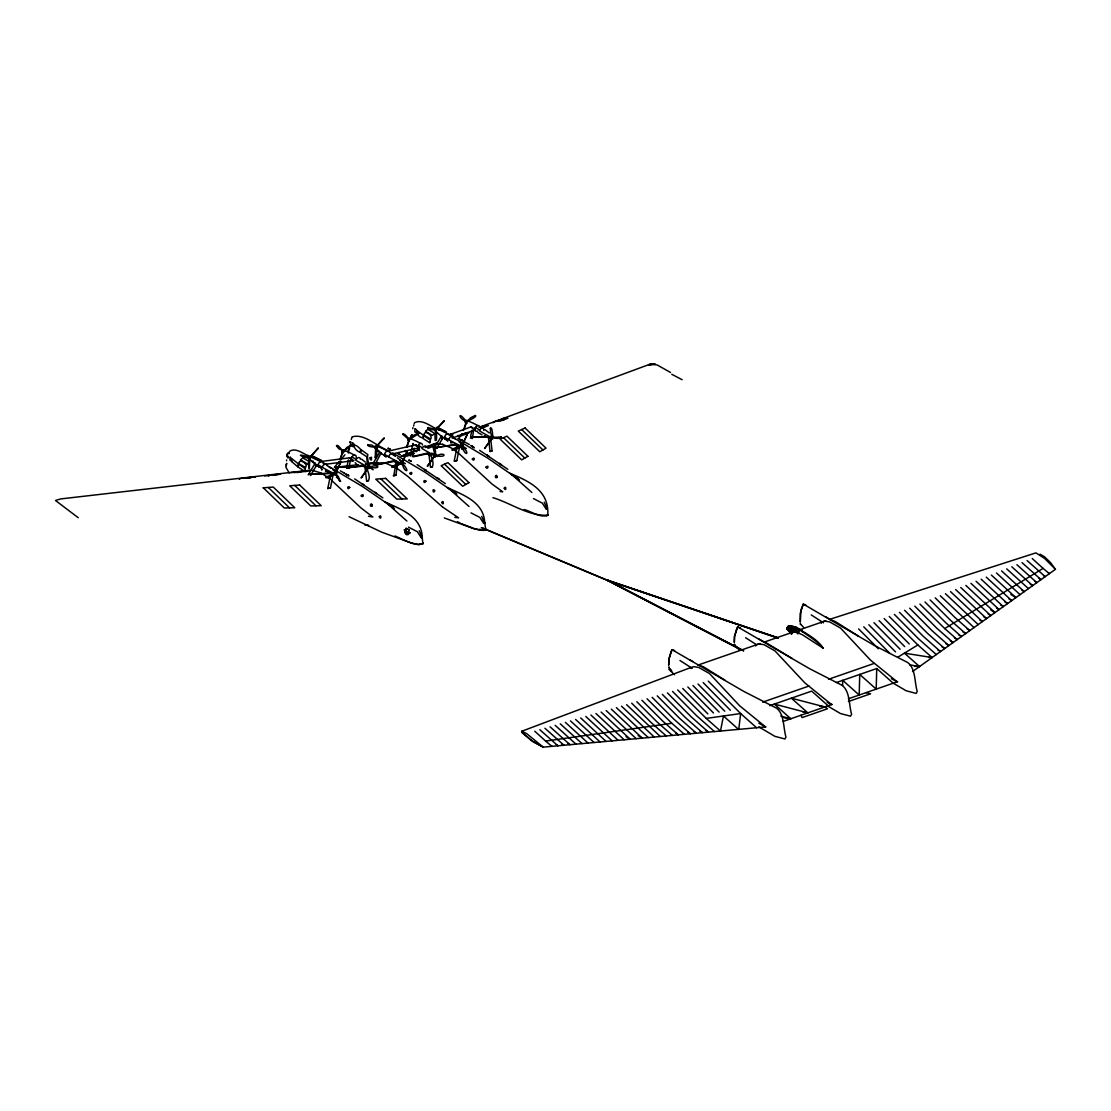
<?xml version="1.0" encoding="UTF-8"?>
<svg xmlns="http://www.w3.org/2000/svg" width="1111" height="1111" viewBox="0 0 1111 1111"><rect width="100%" height="100%" fill="white"/><g stroke="black" fill="none" stroke-linecap="round" stroke-linejoin="round"><path stroke-width="1.5" d="M326.62 476.633C323.037 479.938 334.689 475.633 334.078 473.897A1.486 0.958 -58.4 0 1 335.147 471.856A1.486 0.958 -58.4 0 1 336.05 473.272M392.475 466.578L396.46 464.301L400.488 463.454L400.682 464.134L401.099 463.287L396.919 466.023L391.864 467.356L393.03 466.189M460.621 446.872L461.134 446.08L456.954 448.816L451.899 450.149L453.066 448.983M436.762 455.663C445.025 451.385 448.025 458.038 436.095 455.857L436.762 455.246M842.596 685.487L842.721 680.335L859.192 695.014L859.733 674.433L876.204 689.112L876.732 668.53L836.458 682.515M787.949 628.257L787.852 629.715L789.407 629.173M366.894 457.551L367.172 462.634L368.838 465.69L367.366 456.663L366.852 458.218M434.734 454.08C438.109 453.33 429.429 433.234 434.832 454.663L435.123 453.844M490.409 428.082L490.534 432.512L492.09 436.859C493.506 436.262 491.645 424.638 490.368 428.749M351.909 444.886L347.007 447.302L344.327 450.483L352.826 444.886L351.27 445.108M344.327 450.399L343.827 450.788A1.458 0.944 -58.4 0 0 342.896 449.83A1.458 0.944 -58.4 0 0 341.66 451.608A1.458 0.944 -58.4 0 0 342.855 452.33M374.713 446.469C377.185 447.83 365.186 446.525 368.283 444.706M427.791 427.541L434.651 429.207C436.595 430.679 424.888 429.096 428.318 427.513M341.632 450.455C344.104 452.219 336.536 442.484 336.661 446.164M402.668 434.068L407.793 438.734C410.612 440.859 403.571 431.582 402.918 434.512M465.148 421C458.579 418.139 457.788 410.723 465.551 420.472M310.497 475.536L315.968 466.301L315.357 463.745M410.584 438.831L419.083 433.346L417.514 433.457M308.122 457.524L308.191 456.871C289.902 451.524 309.955 460.496 308.219 456.94M690.764 667.558L521.712 731.274L521.642 732.135L531.294 740.495L543.21 747.134L765.868 726.9M791.601 634.048L791.921 630.256C788.699 630.437 787.852 624.979 787.574 627.215L791.962 630.173L798.976 631.395L788.268 626.257L787.852 629.715C784.047 624.674 797.892 625.34 793.268 628.465M324.301 464.426L353.131 460.718L349.479 457.843L350.104 458.454M436.595 448.483L442.289 438.859L441.928 436.554M403.932 465.023C411.084 474.175 402.987 470.967 402.724 464.259M349.729 487.368C347.535 491.395 346.59 484.743 349.729 487.354M374.601 465.315L381.087 453.01M789.116 625.785L796.143 627.409L802.003 630.354L788.935 625.771C786.769 628.284 789.838 624.16 788.879 627.229M797.295 630.145L797.101 628.437C785.56 621.341 818.349 640.589 823.098 648.144C818.543 640.95 811.002 636.45 803.975 631.992M436.567 455.566L436.665 455.913M423.124 543.015C417.305 547.917 402.085 538.835 394.919 535.974M485.618 528.683L485.535 529.225M372.227 505.241L371.935 506.088M434.72 490.951C432.887 494.867 432.137 486.924 434.707 490.618M497.2 476.675L496.923 477.536M524.198 509.546C531.502 511.352 540.557 518.531 548.001 515.073M423.041 543.501L419.514 544.321M547.765 515.06C549.251 490.659 529.822 481.494 509.616 473.161M408.445 534.349L408.681 532.877C412.195 532.822 406.126 532.516 409.292 529.975L406.015 528.419L405.14 532.794L406.473 534.558L408.445 534.349L406.695 534.502L405.196 532.738L405.557 531.294L404.46 529.878L405.64 530.822L406.126 528.405M286.541 460.746L286.666 459.968M350.257 445.219L350.507 443.831M288.013 458.107L288.263 456.788M413.653 425.999L413.875 424.888M288.832 453.76L289.041 452.746A5.18 3.333 77.1 0 1 289.207 452.205A5.986 3.847 77.1 0 1 289.416 451.705M351.312 439.484L351.534 438.47A5.18 3.333 77.1 0 1 351.701 437.928A5.986 3.847 77.1 0 1 351.909 437.428L352.131 437.054M364.852 466.314C368.047 469.05 371.879 480.813 366.658 481.299L364.852 466.314L367.213 468.731M332.994 475.244L330.967 472.772L332.994 475.244L330.453 487.854L327.787 488.548L330.967 472.772A2.444 1.583 -58.4 0 1 329.689 472.758L327.453 471.772A2.777 1.791 -58.4 0 0 328.981 471.661M353.145 460.26L351.437 459.357M393.822 475.716L396.266 460.968M394.211 475.633L395.919 475.189L397.752 462.482M457.413 445.164L454.163 461.287L456.829 460.551L459.426 447.664L457.413 445.164L459.426 447.664M289.263 473.008L285.944 467.342L286.749 463.426M348.437 453.066L348.576 449.622L349.687 448.83M408.279 534.363L408.57 532.891L410.028 532.711L406.932 532.044L404.404 529.891L406.723 533.197L408.57 532.891M285.749 465.523L286.596 463.523M348.243 451.233L349.007 449.316M346.729 467.745L348.354 459.94M348.84 468.134L350.576 459.815M410.348 456.038L412.973 443.442M412.473 456.315L414.167 448.219M470.647 436.345L471.897 430.36M472.383 438.539L473.744 429.04M465.94 423.513L464.217 429.471M291.568 461.509L297.595 466.676M297.637 466.523L298.276 463.745L292.151 458.94L291.582 461.454M304.761 471.356L298.151 467.078L298.831 464.148L305.344 468.856L305.053 470.092M360.131 452.233L360.769 449.469C351.743 439.831 352.395 449.205 360.089 452.385M367.255 457.065L360.644 452.802L361.311 449.872L367.838 454.58L367.547 455.816M429.749 442.789L423.124 438.526L423.805 435.595L430.332 440.289L430.04 441.525M417.083 430.61L423.249 435.179C423.944 441.47 415.195 434.123 416.931 431.29M462.94 447.191C463.662 455.302 471.064 455.718 463.412 447.136M304.803 471.189L305.025 470.245M305.636 467.578L298.928 463.731L299.303 462.204M367.297 456.913L367.519 455.968M429.79 442.622L429.999 441.678M430.624 439.026L423.902 435.165L424.138 434.165M430.651 438.914C433.359 435.568 425.346 430.471 424.305 433.526M787.741 627.632L787.393 629.381L791.587 634.048L787.366 629.298L787.671 627.534L787.338 629.187L790.31 632.423M405.432 450.608L405.237 451.76L405.834 450.427M368.505 465.787L369.005 465.467M791.324 632.298L787.241 628.437L787.505 627.229M791.921 630.256L791.338 632.187L787.31 628.326M788.13 626.437L793.115 628.493L792.06 630.201L793.06 628.479L800.531 630.312L796.17 627.396L797.115 628.437M800.184 630.118L796.143 627.409M305.817 466.842C308.122 463.898 300.109 459.149 299.331 462.093M339.383 461.509L338.994 463.412L339.73 461.69M486.035 467.064C487.298 471.022 489.729 463.898 486.049 467.037M463.343 430.526L465.759 423.472M309.233 459.274L308.33 464.37L309.33 468.953L309.677 459.093M501.311 436.984L493.909 437.373C491.854 438.567 504.547 438.984 500.742 436.845M787.421 629.062L787.671 628.229M340.049 459.232L342.438 452.982M406.432 447.191L408.876 440.706L406.959 447.275M466.523 421.666L466.092 421.93M375.657 448.872L376.171 448.636M436.206 431.429L435.984 431.471A107.503 78.145 -84.3 0 0 445.914 439.498M607.495 580.261L778.325 638.02M340.438 459.718L342.063 452.913M340.785 462.273L341.008 461.426L336.008 472.328L340.785 462.273L340.521 462.995M406.932 452.538C408.306 447.858 401.293 464.231 403.057 461.329M467.231 434.623L467.467 433.804L462.454 444.664L467.231 434.623L466.967 435.331M330.495 473.744L332.717 473.078L308.622 474.189L331.536 473.453M339.452 462.44L339.869 461.301M407.195 451.83L403.015 461.301M406.932 532.044L406.723 533.197M375.657 447.15L376.046 446.733M434.568 429.86L434.693 429.304M360.353 459.19A3.152 2.041 -58.4 0 0 358.728 457.565A3.152 2.041 -58.4 0 0 356.145 459.496L355.798 460.232A107.503 24.498 20.1 0 0 367.283 466.703M426.485 446.914A3.152 2.041 -58.4 0 0 422.402 447.844L422.055 448.58A107.503 24.498 20.1 0 0 433.54 455.052M483.743 429.096A3.152 2.041 -58.4 0 0 479.66 430.026L479.313 430.776A107.503 24.498 20.1 0 0 490.798 437.234M798.017 633.562L798.42 632.742L793.712 631.853L791.949 632.367L792.712 632.839M402.626 464.467L402.835 463.676M308.233 474.897L315.066 463.343M372.935 463.62L379.643 452.274M434.193 448.052L441.636 435.804M370.407 466.842C377.74 463.829 382.656 468.967 370.421 467.564M414.625 422.763L414.403 423.152A5.986 3.847 77.1 0 0 414.181 423.652M797.726 633.839L798.948 632.048M325.565 470.481L325.648 471.453L327.148 471.425M361.7 477.327L368.033 468.134L361.089 477.98L362.186 476.73M491.243 439.276L484.563 448.511L491.368 439.387M334.175 473.953L334.23 474.522M460.579 446.358L456.496 447.094L452.51 449.372M317.746 448.747L318.343 447.886L310.511 456.718L317.746 448.747L317.232 449.372M383.656 438.914C386.878 434.484 374.935 447.636 377.365 445.775M443.692 421.708C446.914 417.278 434.984 430.443 437.401 428.568M427.957 465.676L434.276 456.482L427.304 466.328L428.443 465.078M788.838 625.979L788.366 626.465M334.55 467.12L338.688 462.19M340.758 459.718L344.896 454.788M384.156 438.29L377.268 445.719M444.192 421.083L437.192 428.374M458.871 438.123L461.815 434.22M363.589 466.051L346.785 467.884L363.311 465.551M788.852 626.715L789.699 625.771L789.004 626.715M460.454 439.539L462.787 440.456L460.468 439.553M496.631 421.43L499.45 419.805L504.227 419.625M416.097 451.774L418.889 449.552M500.006 420.486L503.186 418.416L507.894 418.25L500.561 421L495.714 421.18L492.937 422.749M430.582 445.969L434.22 443.9M375.657 447.65L376.421 446.816M467.773 420.486C465.078 422.777 479.66 415.5 474.772 415.653M789.004 625.854L788.06 626.785M496.909 477.549C493.867 478.924 495.923 472.98 497.2 476.341M371.935 506.116C368.991 507.546 370.866 501.478 372.213 504.894M375.268 457.746L375.56 448.802C377.434 448.108 376.782 461.259 375.129 457.093M239.296 479.285L240.504 478.577M248.489 478.244L252.086 476.897L255.53 476.994L241.434 478.23M268.376 475.994L269.459 475.341M297.47 472.717L298.512 472.078M336.605 468.342C339.48 469.772 332.647 467.703 337.744 467.606M404.154 455.718L407.904 453.607L411.987 453.135M480.355 427.416L483.271 425.777L488.354 425.596L481.035 428.346M321.968 469.509L321.635 470.12M488.354 436.817L490.062 451.469L492.076 450.913L490.715 439.192L488.882 437.04M454.607 444.594L434.887 447.705L456.302 444.733M442.65 437.178L440.623 437.248L441.609 436.04M289.832 451.122C296.068 447.386 302.845 453.899 308.677 455.732M352.451 436.762C364.797 433.401 377.101 446.844 388.531 450.594M414.931 422.486C423.055 418.805 431.985 427.679 439.623 430.235M412.167 434.54L410.737 436.956L411.584 434.97M912.562 671.544L1055.45 569.318L1050.45 562.513L1044.437 556.722L1040.007 554.153M436.067 431.443L436.095 431.596A1.486 0.958 -58.4 0 1 435.873 429.638A1.486 0.958 -58.4 0 1 437.692 429.36M789.504 629.326L788.754 629.868L790.879 631.909L787.963 629.909L790.282 632.465M793.171 628.437L794.629 627.479M326.051 477.022L334.078 473.897A1.486 0.958 -58.4 0 0 335.661 473.939M341.924 449.983L338.952 448.886L336.411 445.719M897.744 657.254L917.867 644.949L932.115 657.559L928.824 657.462M919.908 604.065L944.711 628.548L1043.09 568.401L1049.395 573.651L1048.437 573.04M305.4 471.606L311.274 470.286M244.767 478.23L250.836 477.536M264.724 475.939L280.555 474.161L273.931 474.883M293.901 472.606L300.887 471.856M342.355 467.078L350.215 466.245L334.758 467.523M373.365 463.912L374.171 463.44M401.321 456.329L406.07 454.607L410.792 454.746M425.166 447.497L429.596 445.9L433.984 446.025L427.874 448.33M313.052 461.023L312.08 461.551L315.274 463.218M450.913 441.678L450.635 442.9L452.413 442.72M456.829 460.551L455.093 461.093M378.657 450.483L378.129 451.524L379.448 451.788M436.206 430.86L435.693 431.665M525.253 427.943L518.281 431.068L539.793 451.76L546.043 448.177L525.072 428.027M488.229 437.706L489.882 437.137L470.606 437.151L486.812 437.095M546.404 515.81L547.987 515.143M418.167 433.221L413.875 435.22L410.501 438.373M475.425 415.417L470.522 417.833L467.884 421.013M547.751 515.198C528.808 516.421 510.796 503.033 492.937 497.686M414.445 453.371L407.126 456.121L402.363 455.982M327.787 488.521L330.453 487.854M350.715 442.359L350.437 441.872M412.931 427.582L412.709 428.721M376.101 448.691L376.185 448.691A107.503 78.145 -84.3 0 0 385.878 456.704M401.154 456.093L419.014 449.497M425.513 447.108L436.873 442.9M479.091 427.318L649.588 364.352L657.018 364.88L670.502 372.449M448.9 434.873L471.536 426.735M452.135 438.095L475.411 429.721L474.633 428.193M697.777 665.156L760.202 643.491M764.993 641.825L793.712 631.853M798.851 630.076L825.848 620.702M762.604 702.152L809.016 686.029M828.528 679.265L874.163 663.42M769.701 705.679L811.697 691.111L828.167 705.791M783.088 721.442L832.167 704.402M848.373 698.777L897.66 681.668M848.415 701.513L870.607 693.806L866.024 692.639M492.076 450.913L490.132 451.483M393.266 475.772L395.919 475.189M829.417 619.438L1035.896 552.875L1044.576 558.416L1055.45 569.318M429.749 454.038C432.318 456.329 435.026 467.37 430.804 467.273M755.73 645.991L755.563 644.963L758.882 643.936L764.035 644.686L774.936 650.879L804.781 682.821L831.583 704.596L827.237 702.249M690.375 667.711L693.625 666.669L698.597 667.419L709.512 673.544L739.607 705.749L765.548 726.927L758.799 723.178M829.653 619.355L835.028 621.382L858.303 636.048M367.366 481.035L368.602 480.716M698.027 664.933L703.332 666.725L725.066 680.265M791.393 632.548L793.504 631.923L798.031 632.867L802.545 634.867L823.084 648.157M309.65 459.26L309.705 459.246A107.503 78.145 -84.3 0 0 319.468 467.148A3.152 2.041 -58.4 0 1 319.176 462.634A3.152 2.041 -58.4 0 1 322.912 463.009M521.712 731.274L526.614 733.552L543.21 747.134L533.627 742.051L521.753 732.302M375.657 464.967L394.974 460.51M412.403 456.579L428.721 452.802M376.101 465.037L394.419 461.301M413.459 456.76L428.735 453.455M387.031 451.427L416.194 444.761M393.252 453.76L418.861 447.914L418.528 446.4M787.963 629.243L787.796 628.173M431.249 467.064L432.498 466.828M56.036 500.256L60.911 498.895L308.65 470.384M376.046 462.773L385.698 463.176L395.988 467.689M479.535 427.152L484.702 426.971M270.695 474.869L275.861 474.689M290.707 472.578L305.567 471.314L299.942 471.522M339.286 467.009L345.521 466.787M368.546 463.648L372.754 463.176M434.248 443.9L442.567 444.303M409.292 529.975L406.015 528.419M544.209 502.158L547.251 508.907L546.154 509.06L542.321 503.144L533.488 498.589M447.136 487.437C463.037 495.006 484.035 501.741 484.757 523.184L483.674 523.337L479.827 517.42L470.995 512.865M384.642 501.728C400.543 509.282 421.555 516.018 422.263 537.46L421.18 537.627L417.333 531.697L408.501 527.156M534.752 731.205L545.612 741.093L671.822 723.275L684.362 734.302M677.641 689.945L706.249 718.414L740.662 713.554L756.605 727.747M346.826 467.828L348.812 468.189M320.149 461.62L351.673 457.565M349.923 442.011L350.645 441.914M546.418 509.005L547.251 508.907L546.39 508.435M483.938 523.281L484.757 523.184L485.563 528.294L485.326 529.766L483.577 530.475L474.925 528.878L461.718 523.823M421.444 537.557L422.263 537.46L422.833 544.043L418.361 544.584L411.084 542.876L381.809 532.211L349.062 516.712M334.467 467.412L358.547 464.648M365.436 463.856L377.476 462.468M373.671 463.593L365.838 463.801M263.057 487.854L273.237 487.062L294.762 507.755L284.305 507.991L263.335 487.84M465.12 432.804L468.828 432.929L461.509 435.679L457.676 435.554M461.398 434.179L465.162 434.304M367.755 444.747L371.921 445.094L374.504 446.928M434.887 447.705L437.276 447.969M308.636 474.161L311.122 474.675M410.028 532.711L406.709 532.6L404.404 529.891M914.464 666.308L919.547 666.544L904.451 653.157L932.115 657.559M362.714 494.756C357.964 495.909 365.102 498.089 362.728 494.77M317.204 464.579C313.469 464.773 317.774 467.606 317.968 464.912M368.06 525.128L364.866 524.934L368.671 525.559M919.547 666.544L909.645 664.85M312.552 470.411L321.412 473.092L330.578 479.438M427.971 447.191L430.318 447.414M500.103 491.534L502.7 491.77L491.979 484.021L458.496 453.135L451.774 448.191L442.581 444.303M784.047 717.789L790.81 718.748L774.339 704.068L807.822 712.845L791.351 698.166L824.82 706.943L827.445 708.79L802.086 717.595L800.989 715.22M819.724 706.11L824.82 706.943M452.719 434.956L450.552 434.04L452.705 434.832M802.92 711.943L807.822 712.845M454.83 517.351L458.635 517.851L442.595 507.047M368.505 516.282L372.879 517.018L361.019 507.963L331.745 480.494M471.092 437.165L472.675 437.762M780.769 716.123L790.81 718.748M471.439 438.387L470.411 438.04M479.563 529.28L483.91 530.1L485.507 529.419L480.841 530.294L473.564 528.6L444.289 517.934M607.648 580.206L778.255 637.881M778.255 638.242L607.425 580.484L741.829 650.31M805.919 605.051L803.281 604.134L801.031 609.8L800.281 622.146L800.142 613.647L803.309 604.12L875.065 645.852L907.84 662.6C915.825 668.822 914.45 682.348 917.214 691.473L916.172 693.403L906.118 690.764L893.036 683.043M740.287 627.826L737.648 626.91L736.621 629.076L734.51 636.422L734.315 642.311L734.51 636.422L737.676 626.91L809.433 668.628L842.207 685.39C850.193 691.611 848.818 705.138 851.595 714.262L850.54 716.192L840.485 713.554L827.403 705.832M674.655 650.615L672.016 649.699L670.988 651.865L668.878 659.212L668.683 665.086L668.878 659.212L672.044 649.685L743.814 691.417L776.575 708.179C784.56 714.387 783.186 727.927 785.963 737.037L784.908 738.968L774.853 736.329L758.869 726.886M457.982 438.442L469.314 444.469M335.869 468.884L337.452 469.481M801.614 630.77L802.753 631.229M546.209 508.477L547.251 508.907M483.716 522.753L484.757 523.184L481.716 516.434M421.236 537.03L422.263 537.46L419.222 530.711M482.979 528.114L607.745 580.359M481.299 527.656L607.661 580.567M484.243 435.943L486.479 436.929M426.985 453.746L429.221 454.732M360.728 465.412L362.964 466.384M484.702 436.081L486.882 437.04A2.444 1.583 -58.4 0 0 487.34 437.012M440.15 429.596L439.012 429.388M764.729 641.922L792.06 658.448M445.344 431.554L436.817 427.263L446.58 432.123M321.607 460.676L311.83 455.816L321.343 460.454M440.359 429.693L444.275 431.582M315.371 458.26L313.885 457.593L314.08 458.315M315.76 458.44L320.482 460.704M457.413 521.684L460.273 523.114M431.221 455.816L428.999 453.913M340.355 470.856L343.757 472.758M310.177 456.496L316.135 459.551M607.675 580.206L743.537 650.685M607.481 580.261L743.634 650.838M671.752 374.268L682.14 379.726M490.715 439.192L488.479 437.234M482.049 434.873L477.786 432.485M316.704 459.579L320.912 461.843M891.425 678.668L897.216 681.821L870.413 660.045L840.569 628.104L829.667 621.896L824.515 621.16L821.196 622.188L821.362 623.202M426.263 470.703L425.652 470.022M363.769 484.979L362.089 483.632L363.741 484.965M825.515 616.73L828.514 618.383M758.382 638.686L764.382 642.005M689.75 659.823L692.75 661.476M483.896 522.712L484.757 523.184M421.416 536.988L422.263 537.46M455.246 438.706L487.854 458.19L519.379 479.924M392.752 452.982L425.36 472.467L456.885 494.201M328.856 466.467L362.866 486.757L394.391 508.491M389.211 451.927L393.488 455.107A107.503 60.3 -3.6 0 1 395.46 456.44M322.787 462.37L326.953 464.926A3.152 2.041 -58.4 0 0 324.523 464.204A3.152 2.041 -58.4 0 0 322.329 467.356L318.163 464.801M501.394 464.954L499.533 463.384L501.561 464.954M460.371 445.761A107.503 43.898 9.2 0 1 448.775 439.692L444.608 437.137M400.335 462.968A107.503 43.898 9.2 0 1 388.739 456.899L384.573 454.343M422.444 444.983A3.152 2.041 -58.4 0 0 420.097 443.539A3.152 2.041 -58.4 0 0 417.667 447.025C421.43 448.469 412.542 442.983 416.278 446.039M425.624 470.009L424.583 469.356L426.235 470.689M479.66 430.026L475.494 427.471M422.402 447.844L418.236 445.289M356.145 459.496L351.993 456.94M461.954 445.803L466.384 448.525M431.707 453.08L437.165 456.44M399.891 460.343L405.362 463.704M370.255 467.995L373.199 469.814M479.633 450.358L507.824 469.3M417.139 464.634L445.33 483.577M354.659 478.91L382.851 497.853M343.896 472.842L348.84 476.077M1043.576 575.609L1045.201 576.651L1027.12 560.583M1038.716 578.178L1041.021 579.65L1022.023 562.652M1034.855 581.386L1036.827 582.65L1016.912 564.721M1030.216 584.094L1032.647 585.636L1011.802 566.791M1021.787 590.052L1024.259 591.635L1001.594 570.943M1010.843 594.413L1015.885 597.621L991.387 575.081M1008.913 598.843L1011.69 600.62L986.276 577.151M1004.969 601.995L1007.51 603.62L981.166 579.22M1000.553 604.856L1003.316 606.62L976.069 581.289M996.567 607.981L999.136 609.62L970.958 583.358M990.818 609.981L994.942 612.605L965.862 585.428M988.179 613.966L990.748 615.605L960.751 587.497M983.874 616.897L986.568 618.605L955.641 589.566M979.61 619.841L982.374 621.605L950.544 591.635M967.167 628.909L969.806 630.59L954.918 617.48L935.226 597.857M962.904 631.867L965.626 633.589L950.363 620.132L930.115 599.926M958.654 634.812L961.432 636.589L945.794 622.771L925.005 601.995M954.405 637.77L957.238 639.575L944.711 628.548M950.336 640.853L953.057 642.575L936.656 628.062L914.797 606.134M946.044 643.769L948.863 645.574L932.087 630.715L909.687 608.203M941.961 646.838L944.683 648.574L927.518 633.367L904.59 610.272M937.67 649.768L940.489 651.574L922.949 636.006L899.479 612.342M705.624 730.33L708.443 732.121L690.903 716.553L667.433 692.903M699.708 730.941L702.416 732.663L685.265 717.456L662.337 694.375M693.57 731.413L696.403 733.218L679.626 718.359L657.226 695.847M687.667 732.024L690.375 733.76L673.974 719.248L652.129 697.319M675.571 733.093L678.335 734.857L662.698 721.039L641.922 700.263M638.186 735.565L642.214 738.135L611.3 709.11M626.048 736.607L630.173 739.232L601.093 712.054M567.999 743.453L569.971 744.703L550.056 726.788M561.652 743.787L563.957 745.259L544.945 728.26M556.305 744.759L557.93 745.8L539.849 729.733M550.945 745.731L551.917 746.342L545.612 741.093M455.496 439.234A107.503 60.3 -3.6 0 0 453.524 437.901L449.247 434.72A3.152 2.041 -58.4 0 0 445.164 435.651A3.152 2.041 -58.4 0 0 446.511 439.456M811.252 614.938L823.515 622.827M745.62 637.728L756.522 644.727M679.988 660.503L692.25 668.391M487.173 455.149L489.118 456.552L487.076 455.066M397.03 468.384L408.084 476.647L442.567 507.033M470.842 445.497L474.286 447.927M437.178 477.772L439.067 479.258L437.373 477.938M468.995 506.477L448.719 488.368L455.954 493.242M518.448 478.966L511.213 474.091L531.877 492.492M393.461 507.533L386.225 502.658L406.904 521.045M485.063 429.651L489.243 432.957M361.547 459.121L365.408 462.162M55.55 500.533L78.242 517.726M398.307 463.329L396.613 461.607M474.133 430.151L473.342 429.235M1028.453 588.636L1006.705 568.86M1020.079 594.635L996.484 573.012M978.18 624.604L945.433 593.718M974 627.59L940.323 595.788M936.295 654.56L918.38 638.658L894.383 614.411M714.456 731.566L696.541 715.665L672.544 691.431M672.322 735.399L657.059 721.942L636.811 701.735M666.294 735.954L651.421 722.844L631.715 703.207M660.281 736.496L626.604 704.68M654.254 737.037L621.507 706.165M339.313 480.716L340.605 481.355L337.147 475.022M648.241 737.593L616.397 707.638M636.2 738.69L606.189 710.582M624.16 739.773L595.982 713.526M618.133 740.329L590.885 714.998M612.119 740.87L585.775 716.47M606.092 741.426L580.678 717.942M600.079 741.967L575.567 719.414M594.052 742.523L570.471 720.9M588.038 743.065L565.36 722.372M582.011 743.606L560.263 723.844M575.998 744.162L555.153 725.316M674.53 674.752L668.85 669.266M1032.23 558.514L1043.09 568.401M889.272 616.494L917.867 644.949M884.162 618.563L909.242 643.949M879.065 620.632L904.673 646.602M873.954 622.702L900.104 649.241M868.844 624.771L895.535 651.893M863.747 626.84L889.869 653.421M858.636 628.909L878.37 648.796M708.262 681.112L740.662 713.554L738.829 728.677L738.537 729.385L723.455 715.984L720.483 731.024L706.249 718.414M703.166 682.585L730.385 710.276M698.055 684.057L724.747 711.179M692.958 685.529L719.109 712.082M687.848 687.001L713.47 712.97M682.751 688.473L707.832 713.873M647.019 698.791L671.822 723.275M521.67 429.554L542.918 449.969M503.547 437.692L524.795 458.093M444.539 464.176L465.815 484.438M380.726 478.758L402.001 499.02M294.707 485.41L315.968 505.811M268.293 487.451L289.54 507.88M375.074 492.395L376.587 493.548L375.087 492.409M876.732 668.53L893.202 683.209M339.73 481.105L336.133 474.925M801.975 631.006L802.961 632.02M803.628 627.354L800.114 623.702L800.753 624.354M417.625 448.413L419.625 450.552M355.131 462.704L357.131 464.829M445.733 438.859L447.733 441.248M319.704 466.689L321.871 469.286M315.968 466.301L314.996 463.731M418.861 447.914L418.444 446.872M442.289 438.859L441.428 435.79M413.75 445.553L412.986 443.969M381.156 454.218L380.726 452.996M435.304 440.539C437.373 441.984 436.373 433.387 436.304 431.499L434.929 434.526L435.165 439.887M428.874 453.51L430.471 467.3M288.221 456.913A2.305 1.5 -58.4 0 1 286.902 454.954A2.305 1.5 -58.4 0 1 289.332 452.719M288.443 456.315A1.944 1.264 -58.4 0 1 286.93 454.802A1.944 1.264 -58.4 0 1 289.318 453.01M492.853 438.776A1.458 0.944 -58.4 0 1 491.409 438.539A1.458 0.944 -58.4 0 1 492.326 436.609A1.458 0.944 -58.4 0 1 493.603 437.178M436.026 431.04A1.458 0.944 -58.4 0 1 434.832 430.415A1.458 0.944 -58.4 0 1 435.873 428.624A1.458 0.944 -58.4 0 1 437.054 429.249M462.232 447.136A1.458 0.944 -58.4 0 1 461.051 446.289A1.458 0.944 -58.4 0 1 462.468 444.594A1.458 0.944 -58.4 0 1 463.148 446.025M466.648 422.68A1.458 0.944 -58.4 0 1 465.176 422.249A1.458 0.944 -58.4 0 1 466.495 420.347A1.458 0.944 -58.4 0 1 467.287 421.763M409.39 440.498A1.458 0.944 -58.4 0 1 407.918 440.053A1.458 0.944 -58.4 0 1 409.237 438.151A1.458 0.944 -58.4 0 1 410.028 439.581M483.868 429.735A3.152 2.041 -58.4 0 1 483.827 430.457M467.189 420.736A107.503 69.146 77.1 0 1 477.772 425.582M467.037 423.305A1.486 0.958 -58.4 0 1 465.842 422.68A1.486 0.958 -58.4 0 1 466.884 420.847A1.486 0.958 -58.4 0 1 468.092 421.486M477.48 431.04A3.152 2.041 -58.4 0 1 474.911 429.693L470.995 426.943L474.925 429.582A3.152 2.041 -58.4 0 1 477.147 425.819A3.152 2.041 -58.4 0 1 479.702 427.18M492.187 438.373A1.486 0.958 -58.4 0 1 490.701 438.04A1.486 0.958 -58.4 0 1 491.84 436.067A1.486 0.958 -58.4 0 1 492.923 437.081A107.503 43.898 9.2 0 0 491.256 435.734M448.775 439.692A3.152 2.041 -58.4 0 1 450.969 436.554A3.152 2.041 -58.4 0 1 453.399 437.276M436.845 428.915A107.503 69.146 77.1 0 1 447.427 433.762M461.551 446.747A1.486 0.958 -58.4 0 1 460.343 446.108A1.486 0.958 -58.4 0 1 461.398 444.289A1.486 0.958 -58.4 0 1 462.607 444.914A107.503 60.3 -3.6 0 0 459.204 442.011M457.482 444.997A2.444 1.583 -58.4 0 1 456.135 445.094L453.899 444.108A2.777 1.791 -58.4 0 0 454.357 444.247M409.917 438.553A107.503 69.146 77.1 0 1 420.514 443.4M409.487 441.234A1.486 0.958 -58.4 0 1 408.584 440.262A1.486 0.958 -58.4 0 1 409.723 438.609A1.486 0.958 -58.4 0 1 410.834 439.303M419.583 449.094A3.152 2.041 -58.4 0 1 417.667 447.025M434.929 456.19A1.486 0.958 -58.4 0 1 433.443 455.843A1.486 0.958 -58.4 0 1 434.582 453.871A1.486 0.958 -58.4 0 1 435.665 454.899M428.513 453.649A2.777 1.791 -58.4 0 1 427.443 453.885L429.624 454.857A2.444 1.583 -58.4 0 0 430.082 454.816M336.064 474.605A1.458 0.944 -58.4 0 1 334.592 474.175A1.458 0.944 -58.4 0 1 335.925 472.272A1.458 0.944 -58.4 0 1 336.702 473.689M369.338 468.231A1.458 0.944 -58.4 0 1 367.866 467.8A1.458 0.944 -58.4 0 1 369.199 465.898A1.458 0.944 -58.4 0 1 369.977 467.314M310.122 458.246A1.458 0.944 -58.4 0 1 308.441 458.371A1.458 0.944 -58.4 0 1 309.427 456.288A1.458 0.944 -58.4 0 1 310.594 457.246M402.737 463.884A1.458 0.944 -58.4 0 1 401.071 464.009A1.458 0.944 -58.4 0 1 402.043 461.926A1.458 0.944 -58.4 0 1 403.21 462.884M375.99 448.247A1.458 0.944 -58.4 0 1 374.81 447.4A1.458 0.944 -58.4 0 1 376.226 445.705A1.458 0.944 -58.4 0 1 376.907 447.136M310.4 456.565A107.503 69.146 77.1 0 1 320.982 461.412M310.538 458.94A1.486 0.958 -58.4 0 1 309.08 458.704A1.486 0.958 -58.4 0 1 309.997 456.732A1.486 0.958 -58.4 0 1 311.302 457.315M333.911 473.425A107.503 43.898 9.2 0 1 322.329 467.356M327.078 465.565A107.503 60.3 -3.6 0 1 330.939 468.259M332.758 469.675A107.503 60.3 -3.6 0 1 336.161 472.578M343.535 452.774A1.486 0.958 -58.4 0 1 342.327 451.913A1.486 0.958 -58.4 0 1 343.771 450.191A107.503 69.146 77.1 0 1 354.256 455.052M343.771 450.191A1.486 0.958 -58.4 0 1 344.466 451.649M351.395 459.149A3.152 2.041 -58.4 0 1 353.951 455.149A3.152 2.041 -58.4 0 1 356.159 457.357M353.965 460.51A3.152 2.041 -58.4 0 1 352.215 460.634M368.38 468.037A1.486 0.958 -58.4 0 1 367.172 467.287A1.486 0.958 -58.4 0 1 368.421 465.495A1.486 0.958 -58.4 0 1 369.421 466.551M362.255 465.301A2.777 1.791 -58.4 0 1 361.186 465.537L363.366 466.509A2.444 1.583 -58.4 0 0 364.783 465.967M388.739 456.899A3.152 2.041 -58.4 0 1 390.933 453.76A3.152 2.041 -58.4 0 1 393.363 454.482M376.81 446.122A107.503 69.146 77.1 0 1 387.392 450.969M387.1 456.413A3.152 2.041 -58.4 0 1 384.781 453.594A3.152 2.041 -58.4 0 1 388.933 451.413M377.226 448.233A1.486 0.958 -58.4 0 1 375.518 448.344A1.486 0.958 -58.4 0 1 376.518 446.233A1.486 0.958 -58.4 0 1 377.698 447.205M401.807 463.745A1.486 0.958 -58.4 0 1 400.404 463.69A1.486 0.958 -58.4 0 1 400.89 461.857A1.486 0.958 -58.4 0 1 402.376 461.593M397.446 462.204A2.444 1.583 -58.4 0 1 396.099 462.301L393.863 461.315A2.777 1.791 -58.4 0 0 394.849 461.412M397.363 457.815A107.503 60.3 -3.6 0 1 400.918 460.662M379.282 516.782C381.406 521.267 381.351 513.018 379.282 516.782M441.775 502.491C443.9 506.977 443.817 498.756 441.775 502.491M504.255 488.215C506.366 492.673 506.269 484.493 504.255 488.215M409.82 473.48C411.959 476.827 412.903 469.925 409.848 473.383M472.314 459.19C474.411 462.537 475.383 455.635 472.342 459.093M425.916 481.146C423.985 485.313 422.43 478.591 425.916 481.146M370.088 457.774L370.13 458.94A1.528 0.944 85.1 0 0 371.407 459.829L371.532 457.218L370.088 457.774M350.326 442.178L350.632 443.164L350.326 442.178M290.207 457.301C288.18 462.912 294.304 460.343 290.235 457.176M352.687 443.025C350.507 449.747 357.423 445.664 352.687 443.025M415.181 428.749C413.084 435.512 419.833 431.235 415.181 428.749M336.494 477.147C338.327 480.174 339.98 474.494 336.494 477.147M461.482 448.58C463.343 451.621 464.94 445.928 461.482 448.58M388.086 448.275L390.433 449.261L388.183 448.275M300.553 459.94L307.372 463.926L309.677 461.87L302.748 457.899L300.553 459.94M425.541 431.387L432.36 435.373L434.651 433.318L427.721 429.332L425.541 431.387M397.974 453.705L400.266 454.76L398.085 453.705M346.451 474.425L348.743 475.508L346.465 474.425M408.945 460.148L411.237 461.232L408.945 460.148M471.439 445.858L473.717 446.955L471.564 445.872M789.699 625.771L788.616 626.521L789.629 625.854M468.939 482.646L462.69 486.229L441.15 465.703L447.941 462.662L468.939 482.646M527.919 456.302L521.67 459.871L500.144 439.206L506.949 436.165L527.919 456.302M652.726 363.908L648.56 364.95L654.462 364.033L648.81 364.727L652.726 363.908M299.664 485.021L289.749 485.799L310.733 505.936L321.19 505.686L299.664 485.021M385.684 478.383L375.782 479.147L396.78 499.145L407.237 498.895L385.684 478.383M650.713 364.241L655.198 364.241L650.713 364.241M739.732 649.963L735.524 646.074L739.634 649.991M671.683 671.141L669.919 668.85L671.641 671.155M734.649 644.935L734.524 644.088L734.663 644.935M669.016 667.711L668.891 666.878L669.03 667.711M435.318 456.774A1.458 0.944 -58.4 0 0 436.165 454.455A1.458 0.944 -58.4 0 0 434.234 455.468A1.458 0.944 -58.4 0 0 435.318 456.774"/></g></svg>
